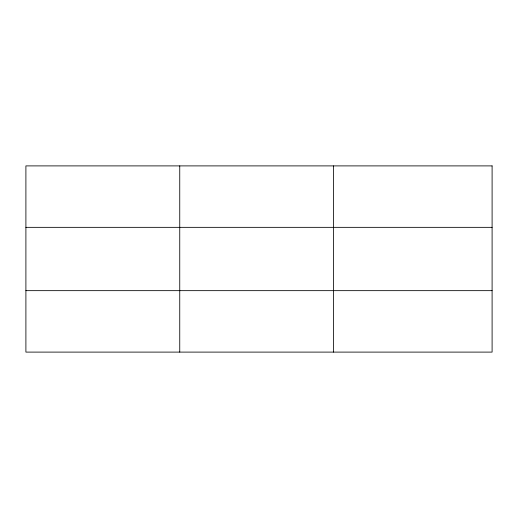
<?xml version="1.0" encoding="UTF-8"?>
<svg xmlns="http://www.w3.org/2000/svg" width="518" height="518" viewBox="0 0 518 518"><rect width="100%" height="100%" fill="white"/><g stroke="black" fill="none" stroke-linecap="round" stroke-linejoin="round"><path stroke-width="0.78" d="M179.746 352.104L179.746 165.896M333.592 352.104L333.592 165.896M25.9 227.344L492.1 227.344M25.9 290.656L492.1 290.656M492.1 165.896L492.1 352.104L25.9 352.104L25.9 165.896L492.1 165.896"/></g></svg>
